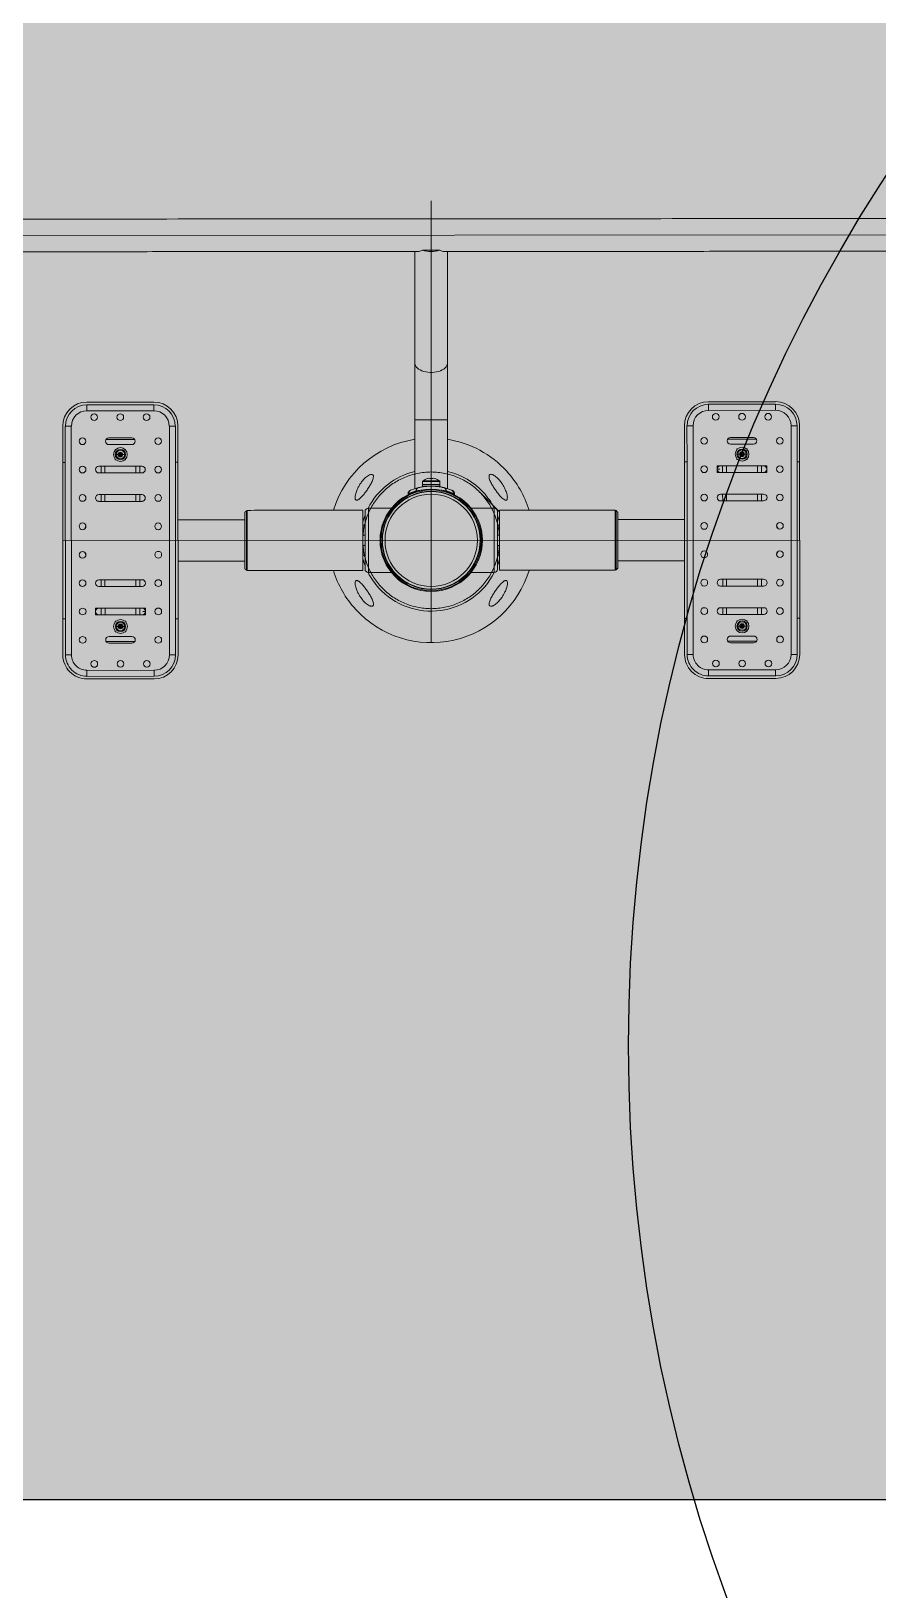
# Model space of a CAD drawing. Header units: millimetres. Extents: x 7964926 to 16080295, y -6277184 to -2986664.
# Drawn here: x 8013023 to 8013954, y -3081809 to -3080094 of the extents above; entities that cross this region are included whole.
import ezdxf

# ---------------------------------------------------------------- set-up
doc = ezdxf.new("R2010")
doc.units = ezdxf.units.MM
doc.header["$LTSCALE"] = 2000
doc.header["$MEASUREMENT"] = 0
doc.linetypes.add('160531_SATTVA BANDAPURA_base PLAN$0$160531_SATTVA BANDAPURA_base PLAN$0$CENTERX2', pattern=[20.32, 12.7, -2.54, 2.54, -2.54])
doc.linetypes.add('160531_SATTVA BANDAPURA_base PLAN$0$160531_SATTVA BANDAPURA_base PLAN$0$PHANTOM', pattern=[63.5, 31.75, -6.35, 6.35, -6.35, 6.35, -6.35])
for name, color, linetype, lineweight in [('L - paving', 9, 'Continuous', 5), ('L-HATCH', 8, 'Continuous', 5), ('L-kerb', 24, 'Continuous', 13)]:
    doc.layers.add(name, color=color, linetype=linetype, lineweight=lineweight)
doc.layers.add('L - proposed trees', color=74, linetype='Continuous')

# ---------------------------------------------------------------- blocks, each defined once
blk = doc.blocks.new('tree14 pp')
at = {"layer": 'L - proposed trees', "ltscale": 2000}
blk.add_circle((-1172.8, 1330.7), 1275.3, dxfattribs=at)
blk = doc.blocks.new('gym')
at = {"linetype": '160531_SATTVA BANDAPURA_base PLAN$0$160531_SATTVA BANDAPURA_base PLAN$0$PHANTOM', "lineweight": 0}
for p, q in [((917.3, 195.6), (917.2, 374.2)), ((70.7, 335.8), (1763.7, 336.9)), ((1725.9, 336.9), (108.5, 335.8)), ((917.3, 195.6), (917.4, 133.2)), ((917.5, -111.9), (917.4, 133.2)), ((512.2, 0.3), (1322.7, 0.9))]:
    blk.add_line(p, q, dxfattribs=at)
at = {"linetype": 'Continuous', "lineweight": 15}
for p, q in [((907.8, 319.9), (914.1, 319.9)), ((920.4, 319.9), (926.7, 319.9)), ((899.3, 195.6), (899.4, 133.2)), ((935.3, 133.2), (935.3, 195.6)), ((612.3, 152.7), (538.5, 152.6)), ((612.3, 149.8), (538.5, 149.8)), ((538.5, 149.8), (538.6, 143.2)), ((538.6, 143.2), (612.3, 143.2)), ((612.3, 149.8), (612.3, 143.2)), ((1296.1, 153.1), (1222.4, 153.1)), ((1296.1, 150.3), (1222.4, 150.3)), ((1222.4, 143.6), (1222.4, 150.3)), ((1222.4, 143.6), (1296.2, 143.7)), ((1296.2, 143.7), (1296.1, 150.3)), ((512.1, 126.1), (512.1, 86.4)), ((514.9, 126.1), (514.9, 86.4)), ((521.5, 126.1), (514.9, 126.1)), ((521.7, -125.4), (521.5, 126.1)), ((629.4, 126.2), (629.5, -125.4)), ((636, 126.2), (629.4, 126.2)), ((636, 86.5), (636, 126.2)), ((638.8, 86.5), (638.8, 126.2)), ((899.4, 133.2), (935.3, 133.2)), ((1195.9, 126.6), (1195.9, 86.9)), ((1198.7, 126.6), (1198.8, 86.9)), ((1198.7, 126.6), (1205.4, 126.6)), ((1205.5, -125), (1205.4, 126.6)), ((1313.2, 126.7), (1313.4, -124.9)), ((1313.2, 126.7), (1319.8, 126.7)), ((1319.8, 86.9), (1319.8, 126.7)), ((1322.7, 86.9), (1322.6, 126.7)), ((559.7, 111.5), (591.3, 111.5)), ((562.8, 113.3), (588.1, 113.3)), ((588.1, 105.9), (562.8, 105.9)), ((1275.1, 112), (1243.5, 112)), ((1271.9, 113.8), (1246.7, 113.8)), ((1246.7, 106.4), (1271.9, 106.4)), ((514.9, 86.4), (512.1, 86.4)), ((512.1, 86.4), (512.2, -85.7)), ((515.1, -85.7), (514.9, 86.4)), ((569.8, 100.6), (570.5, 100.6)), ((569.8, 100), (569.8, 100.6)), ((569.8, 89.3), (569.8, 90)), ((570.5, 89.3), (569.8, 89.3)), ((573.6, 96.1), (575.5, 97.1)), ((573.6, 93.9), (573.6, 96.1)), ((575.5, 95), (573.6, 96.1)), ((575.5, 95), (573.6, 93.9)), ((575.5, 92.8), (573.6, 93.9)), ((575.5, 97.1), (577.4, 96.1)), ((575.5, 95), (575.5, 97.1)), ((575.5, 95), (577.4, 96.1)), ((575.5, 95), (577.4, 93.9)), ((575.5, 95), (575.5, 92.8)), ((577.4, 93.9), (575.5, 92.8)), ((577.4, 96.1), (577.4, 93.9)), ((580.5, 100.6), (581.1, 100.6)), ((581.1, 89.3), (580.5, 89.3)), ((581.1, 100.6), (581.1, 100)), ((581.1, 90), (581.1, 89.3)), ((638.8, 86.5), (636, 86.5)), ((636, 86.5), (636.1, -85.6)), ((638.8, 86.5), (639, -85.6)), ((1198.8, 86.9), (1195.9, 86.9)), ((1196, -85.3), (1195.9, 86.9)), ((1198.9, -85.3), (1198.8, 86.9)), ((1254.3, 101.1), (1253.6, 101.1)), ((1253.6, 101.1), (1253.6, 100.4)), ((1253.6, 90.4), (1253.6, 89.7)), ((1253.6, 89.7), (1254.3, 89.7)), ((1257.4, 96.5), (1259.3, 97.6)), ((1257.4, 94.3), (1257.4, 96.5)), ((1259.3, 95.4), (1257.4, 96.5)), ((1259.3, 95.4), (1257.4, 94.3)), ((1259.3, 93.2), (1257.4, 94.3)), ((1259.3, 97.6), (1261.2, 96.5)), ((1259.3, 95.4), (1259.3, 97.6)), ((1259.3, 95.4), (1261.2, 96.5)), ((1259.3, 95.4), (1261.2, 94.3)), ((1259.3, 95.4), (1259.3, 93.2)), ((1261.2, 94.3), (1259.3, 93.2)), ((1261.2, 96.5), (1261.2, 94.3)), ((1265, 101.1), (1264.3, 101.1)), ((1264.3, 89.7), (1265, 89.7)), ((1265, 100.4), (1265, 101.1)), ((1265, 89.7), (1265, 90.4)), ((1322.7, 86.9), (1319.8, 86.9)), ((1319.8, 86.9), (1320, -85.2)), ((1322.8, -85.2), (1322.7, 86.9)), ((551.7, 82.1), (599.2, 82.1)), ((599.2, 74.7), (551.7, 74.7)), ((554.2, 82.1), (554.2, 74.7)), ((558.5, 82.1), (558.5, 74.7)), ((592.5, 82.1), (592.5, 74.7)), ((596.8, 82.1), (596.8, 74.7)), ((1283, 82.6), (1235.6, 82.5)), ((1235.6, 75.2), (1283.1, 75.2)), ((1238, 75.2), (1238, 82.5)), ((1242.3, 75.2), (1242.3, 82.5)), ((1276.3, 75.2), (1276.3, 82.6)), ((1280.6, 75.2), (1280.6, 82.6)), ((892.5, 52.2), (892.5, 51.4)), ((900.8, 54.9), (900.8, 54.4)), ((900.8, 54.4), (900.8, 54.4)), ((926.9, 65.4), (907.9, 65.4)), ((926.9, 62.1), (907.9, 62.1)), ((926.9, 62.1), (907.9, 62.1)), ((926.9, 60.2), (907.9, 60.2)), ((908.3, 66.1), (926.5, 66.2)), ((934, 54.9), (934, 54.4)), ((934, 54.4), (934, 54.4)), ((942.3, 52.2), (942.3, 51.5)), ((942.3, 51.5), (942.3, 51.1)), ((551.8, 50.9), (599.2, 50.9)), ((599.2, 43.5), (551.8, 43.5)), ((554.2, 50.9), (554.2, 43.5)), ((558.5, 50.9), (558.5, 43.5)), ((592.5, 50.9), (592.5, 43.5)), ((596.8, 50.9), (596.8, 43.5)), ((848.4, 36), (848.4, -34.9)), ((892.5, 51.4), (892.6, 51.1)), ((986.5, -34.8), (986.5, 36.1)), ((1283.1, 51.4), (1235.6, 51.3)), ((1235.6, 44), (1283.1, 44)), ((1238.1, 44), (1238, 51.3)), ((1242.3, 44), (1242.3, 51.3)), ((1276.4, 44), (1276.4, 51.4)), ((1280.6, 44), (1280.6, 51.4)), ((712.2, 23.2), (638.9, 23.1)), ((712.2, -30.3), (712.2, 31.2)), ((714.1, 33.1), (714.1, -32.2)), ((715, 33.6), (715.1, -32.6)), ((842.2, 33.7), (842.3, -32.5)), ((844.6, -31.1), (844.6, 32.2)), ((990.3, 32.3), (990.3, -31)), ((992.7, -32.4), (992.6, 33.8)), ((1119.9, -32.4), (1119.8, 33.8)), ((1120.8, -11.7), (1120.8, 33.4)), ((1122.7, 31.5), (1122.7, -11)), ((1196, 23.5), (1122.7, 23.4)), ((844.6, 6.2), (842.3, 6.2)), ((990.3, 6.3), (992.6, 6.3)), ((844.6, -5.1), (842.3, -5.1)), ((990.3, -5), (992.6, -5)), ((1120.8, -31.9), (1120.8, -11.7)), ((1122.7, -11), (1122.7, -30)), ((638.9, -22.3), (712.2, -22.2)), ((1122.7, -22), (1196, -21.9)), ((599.3, -42.7), (551.8, -42.8)), ((551.8, -50.1), (599.3, -50.1)), ((554.3, -42.8), (554.3, -50.1)), ((558.5, -42.8), (558.5, -50.1)), ((592.6, -42.7), (592.6, -50.1)), ((596.8, -42.7), (596.8, -50.1)), ((1235.7, -42.3), (1283.1, -42.3)), ((1283.1, -49.7), (1235.7, -49.7)), ((1238.1, -49.7), (1238.1, -42.3)), ((1242.4, -49.7), (1242.4, -42.3)), ((1276.4, -49.7), (1276.4, -42.3)), ((1280.7, -49.7), (1280.7, -42.3)), ((512.2, -85.7), (512.2, -125.5)), ((512.2, -85.7), (515.1, -85.7)), ((515.1, -85.7), (515.1, -125.5)), ((599.3, -73.9), (551.8, -74)), ((551.8, -81.4), (599.3, -81.3)), ((554.3, -74), (554.3, -81.4)), ((558.6, -74), (558.6, -81.3)), ((592.6, -73.9), (592.6, -81.3)), ((596.9, -73.9), (596.9, -81.3)), ((636.1, -125.4), (636.1, -85.6)), ((636.1, -85.6), (639, -85.6)), ((639, -125.4), (639, -85.6)), ((1196, -85.3), (1196.1, -125)), ((1196, -85.3), (1198.9, -85.3)), ((1198.9, -85.3), (1198.9, -125)), ((1235.7, -73.5), (1283.2, -73.5)), ((1283.2, -80.9), (1235.7, -80.9)), ((1238.1, -80.9), (1238.1, -73.5)), ((1242.4, -80.9), (1242.4, -73.5)), ((1276.4, -80.9), (1276.4, -73.5)), ((1280.7, -80.9), (1280.7, -73.5)), ((1320, -124.9), (1320, -85.2)), ((1320, -85.2), (1322.8, -85.2)), ((1322.8, -124.9), (1322.8, -85.2)), ((569.9, -88.5), (569.9, -89.2)), ((570.6, -88.5), (569.9, -88.5)), ((569.9, -99.2), (569.9, -99.9)), ((569.9, -99.9), (570.6, -99.9)), ((573.7, -93.1), (575.6, -92)), ((573.7, -95.3), (573.7, -93.1)), ((575.6, -94.2), (573.7, -93.1)), ((575.6, -94.2), (573.7, -95.3)), ((575.6, -96.4), (573.7, -95.3)), ((575.6, -92), (577.5, -93.1)), ((575.6, -94.2), (575.6, -92)), ((575.6, -94.2), (577.5, -93.1)), ((575.6, -94.2), (575.6, -96.4)), ((575.6, -94.2), (577.5, -95.3)), ((577.5, -95.3), (575.6, -96.4)), ((577.5, -93.1), (577.5, -95.3)), ((581.3, -88.5), (580.6, -88.5)), ((580.6, -99.9), (581.3, -99.9)), ((581.3, -89.2), (581.3, -88.5)), ((581.3, -99.9), (581.3, -99.2)), ((1253.7, -88.1), (1254.4, -88.1)), ((1253.7, -88.7), (1253.7, -88.1)), ((1253.8, -99.4), (1253.8, -98.8)), ((1254.4, -99.4), (1253.8, -99.4)), ((1257.5, -92.7), (1259.4, -91.6)), ((1257.5, -94.8), (1257.5, -92.7)), ((1259.4, -93.7), (1257.5, -92.7)), ((1259.4, -93.7), (1257.5, -94.8)), ((1259.4, -95.9), (1257.5, -94.8)), ((1259.4, -91.6), (1261.3, -92.7)), ((1259.4, -93.7), (1259.4, -91.6)), ((1259.4, -93.7), (1261.3, -92.7)), ((1259.4, -93.7), (1259.4, -95.9)), ((1259.4, -93.7), (1261.3, -94.8)), ((1261.3, -94.8), (1259.4, -95.9)), ((1261.3, -92.7), (1261.3, -94.8)), ((1264.4, -88.1), (1265.1, -88.1)), ((1265.1, -99.4), (1264.4, -99.4)), ((1265.1, -88.1), (1265.1, -88.7)), ((1265.1, -98.7), (1265.1, -99.4)), ((559.8, -110.8), (591.4, -110.7)), ((588.2, -105.2), (563, -105.2)), ((563, -112.6), (588.2, -112.5)), ((1275.2, -110.3), (1243.6, -110.3)), ((1246.8, -104.7), (1272.1, -104.7)), ((1272.1, -112.1), (1246.8, -112.1)), ((521.7, -125.4), (515.1, -125.5)), ((636.1, -125.4), (629.5, -125.4)), ((1198.9, -125), (1205.5, -125)), ((1313.4, -124.9), (1320, -124.9)), ((612.5, -142.4), (538.7, -142.5)), ((538.7, -142.5), (538.7, -149.1)), ((538.7, -149.1), (612.5, -149)), ((538.7, -151.9), (612.5, -151.9)), ((612.5, -142.4), (612.5, -149)), ((1296.3, -142), (1222.6, -142)), ((1222.6, -148.6), (1222.6, -142)), ((1222.6, -148.6), (1296.3, -148.6)), ((1222.6, -151.5), (1296.3, -151.4)), ((1296.3, -148.6), (1296.3, -142))]:
    blk.add_line(p, q, dxfattribs=at)
at = {"linetype": '160531_SATTVA BANDAPURA_base PLAN$0$160531_SATTVA BANDAPURA_base PLAN$0$CENTERX2'}
for p, q in [((569.8, 95), (581.1, 95)), ((1265, 95.4), (1253.6, 95.4)), ((1231.9, 78.8), (1234.9, 78.9)), ((970.6, 53.8), (992, 32.4)), ((603, -77.6), (600, -77.6)), ((569.9, -94.2), (581.3, -94.2)), ((1265.1, -93.7), (1253.7, -93.7))]:
    blk.add_line(p, q, dxfattribs=at)
at = {"linetype": 'Continuous'}
for p, q in [((1231.9, 82.5), (1286.7, 82.6)), ((1231.9, 75.2), (1231.9, 82.5)), ((1231.9, 75.2), (1286.7, 75.2)), ((1286.7, 75.2), (1286.7, 82.6)), ((603, -73.9), (548.2, -74)), ((548.2, -74), (548.2, -81.4)), ((603, -81.3), (548.2, -81.4)), ((603, -73.9), (603, -81.3))]:
    blk.add_line(p, q, dxfattribs=at)
at = {"linetype": 'Continuous', "lineweight": 15, "flags": 128}
for points in [[(899.3, 195.6), (899.5, 194.2), (900, 192.8), (900.8, 191.5), (902, 190.3), (903.4, 189.1), (905.1, 188.1), (907, 187.2), (909.1, 186.5), (911.3, 185.9), (913.7, 185.5), (916.1, 185.3), (918.6, 185.3), (921, 185.5), (923.3, 185.9), (925.6, 186.5), (927.7, 187.2), (929.6, 188.1), (931.3, 189.1), (932.7, 190.3), (933.8, 191.5), (934.6, 192.9), (935.1, 194.2), (935.3, 195.6), (935.3, 195.6)], [(842.2, 21), (843.2, 24.1), (844.6, 28.3)], [(537.6, 16.5), (536.2, 13.7), (535.9, 12.8)], [(1299, 13.3), (1298.7, 14.2), (1297.3, 17)], [(535.9, -12.1), (536.2, -12.9), (537.6, -15.8)], [(1297.3, -15.3), (1298.7, -12.4), (1299, -11.6)], [(992.7, -19.8), (991.7, -22.9), (990.3, -27)]]:
    blk.add_lwpolyline(points, dxfattribs=at)
at = {"linetype": 'Continuous', "lineweight": 15}
for centre, radius in [((546.6, 136.1), 3.69), ((575.4, 136.1), 3.69), ((604.3, 136.1), 3.69), ((1230.4, 136.5), 3.69), ((1259.3, 136.6), 3.69), ((1288.1, 136.6), 3.69), ((533.8, 109.6), 3.69), ((617.1, 109.7), 3.69), ((1217.7, 110.1), 3.69), ((1259.3, 95.4), 7.57), ((1300.9, 110.1), 3.69), ((575.5, 95), 7.57), ((575.5, 95), 5.67), ((575.5, 95), 2.6), ((1259.3, 95.4), 5.67), ((1259.3, 95.4), 2.6), ((533.9, 78.4), 3.69), ((617.1, 78.4), 3.69), ((1217.7, 78.8), 3.69), ((1300.9, 78.9), 3.69), ((917.4, 0.6), 56.3), ((917.4, 0.6), 55.4), ((917.4, 0.6), 53.7), ((533.9, 47.2), 3.69), ((617.1, 47.2), 3.69), ((1217.7, 47.6), 3.69), ((1300.9, 47.7), 3.69), ((533.9, 16), 3.69), ((617.1, 16), 3.69), ((1217.7, 16.4), 3.69), ((1301, 16.5), 3.69), ((533.9, -15.3), 3.69), ((617.2, -15.2), 3.69), ((1217.8, -14.8), 3.69), ((1301, -14.7), 3.69), ((533.9, -46.5), 3.69), ((617.2, -46.4), 3.69), ((1217.8, -46), 3.69), ((1301, -46), 3.69), ((534, -77.7), 3.69), ((617.2, -77.6), 3.69), ((1217.8, -77.2), 3.69), ((1301, -77.2), 3.69), ((575.6, -94.2), 7.57), ((575.6, -94.2), 5.67), ((575.6, -94.2), 2.6), ((1259.4, -93.7), 7.57), ((1259.4, -93.7), 5.67), ((1259.4, -93.7), 2.6), ((534, -108.9), 3.69), ((617.2, -108.8), 3.69), ((1217.8, -108.4), 3.69), ((1301.1, -108.4), 3.69), ((546.8, -135.4), 3.69), ((575.6, -135.3), 3.69), ((604.5, -135.3), 3.69), ((1230.6, -134.9), 3.69), ((1259.5, -134.9), 3.69), ((1288.3, -134.9), 3.69)]:
    blk.add_circle(centre, radius, dxfattribs=at)
at = {"linetype": 'Continuous'}
for centre, radius in [((575.5, 95), 4.73), ((1259.3, 95.4), 4.73), ((917.4, 0.6), 54.1), ((917.4, 0.6), 53.9), ((917.4, 0.6), 50.8), ((575.6, -94.2), 4.73), ((1259.4, -93.7), 4.73)]:
    blk.add_circle(centre, radius, dxfattribs=at)
at = {"linetype": '160531_SATTVA BANDAPURA_base PLAN$0$160531_SATTVA BANDAPURA_base PLAN$0$CENTERX2'}
blk.add_circle((917.4, 0.6), 75.2, dxfattribs=at)
at = {"linetype": 'Continuous', "lineweight": 15}
for centre, radius, start, end in [((917.2, 347.8), 29.5, 251.3403, 288.7359), ((917.2, 346.7), 27, 263.2875, 276.7887), ((538.6, 126.2), 26.5, 90.0381, 180.0381), ((538.6, 126.2), 23.6, 90.0381, 180.0381), ((538.6, 126.2), 17, 90.0381, 180.0381), ((612.3, 126.2), 26.5, 0.0381, 90.0381), ((612.3, 126.2), 23.6, 0.0381, 90.0381), ((612.3, 126.2), 17, 0.0381, 90.0381), ((1222.4, 126.6), 26.5, 90.0381, 180.0381), ((1222.4, 126.6), 23.6, 90.0381, 180.0381), ((1222.4, 126.6), 17, 90.0381, 180.0381), ((1296.2, 126.7), 26.5, 0.0381, 90.0381), ((1296.2, 126.7), 23.6, 0.0381, 90.0381), ((1296.2, 126.7), 17, 0.0381, 90.0381), ((562.8, 109.6), 3.69, 90.0381, 270.0381), ((588.1, 109.6), 3.69, 270.0381, 90.0381), ((917.4, 0.6), 112.6, 99.2255, 162.9335), ((917.4, 0.6), 112.6, 42.456, 80.8507), ((1246.7, 110.1), 3.69, 90.0381, 270.0381), ((1271.9, 110.1), 3.69, 270.0381, 90.0381), ((551.7, 78.4), 3.69, 90.0381, 270.0381), ((599.2, 78.4), 3.69, 270.0381, 90.0381), ((917.4, 0.6), 77.9, 103.372, 152.9744), ((917.4, 54), 15.1, 103.8585, 126.908), ((914.7, 65.1), 3.75, 76.091, 103.9852), ((917.4, 54), 14.8, 83.0259, 97.0503), ((920.1, 65.1), 3.75, 76.091, 103.9852), ((917.4, 54), 15.1, 53.1682, 76.2177), ((917.4, 0.6), 77.9, 42.456, 76.7042), ((917.4, 0.6), 112.6, 17.1427, 42.456), ((1235.6, 78.9), 3.69, 90.0381, 270.0381), ((1283, 78.9), 3.69, 270.0381, 90.0381), ((896.2, 52.3), 3.67, 112.8303, 181.7889), ((913.8, 0.6), 55.8, 103.4061, 112.3616), ((915.6, 0.6), 55.8, 105.3595, 114.423), ((917.4, 0.6), 59.6, 103.4061, 112.3616), ((904.5, 55), 3.7, 103.9708, 181.3565), ((908.9, 65.4), 0.946, 126.908, 180.0381), ((925.9, 65.4), 0.946, 0.0381, 53.1682), ((930.3, 55), 3.7, 358.7197, 76.1054), ((917.4, 0.6), 59.6, 67.7147, 76.6702), ((921.1, 0.6), 55.8, 67.7147, 76.6702), ((919.3, 0.6), 55.8, 65.6532, 74.7167), ((938.6, 52.4), 3.67, 358.2873, 67.2459), ((917.4, 0.6), 77.9, 27.1018, 42.456), ((551.8, 47.2), 3.69, 90.0381, 270.0381), ((599.2, 47.2), 3.69, 270.0381, 90.0381), ((848.4, 32.2), 3.78, 90.0381, 180.0381), ((986.5, 32.3), 3.78, 0.0381, 90.0381), ((1235.6, 47.6), 3.69, 90.0381, 270.0381), ((1283.1, 47.7), 3.69, 270.0381, 90.0381), ((917.4, 0.6), 77.9, 15.2448, 20.868), ((917.4, 0.6), 112.6, 197.1427, 222.456), ((917.4, 0.6), 112.6, 222.456, 342.9335), ((917.4, 0.6), 77.9, 195.2448, 200.868), ((848.4, -31.1), 3.78, 180.0381, 270.0381), ((986.5, -31), 3.78, 270.0381, 0.0381), ((551.8, -46.5), 3.69, 90.0381, 270.0381), ((599.3, -46.4), 3.69, 270.0381, 90.0381), ((917.4, 0.6), 77.9, 207.1018, 222.456), ((917.4, 0.6), 77.9, 222.456, 332.9744), ((1235.7, -46), 3.69, 90.0381, 270.0381), ((1283.1, -46), 3.69, 270.0381, 90.0381), ((551.8, -77.7), 3.69, 90.0381, 270.0381), ((599.3, -77.6), 3.69, 270.0381, 90.0381), ((1235.7, -77.2), 3.69, 90.0381, 270.0381), ((1283.2, -77.2), 3.69, 270.0381, 90.0381), ((563, -108.9), 3.69, 90.0381, 270.0381), ((588.2, -108.9), 3.69, 270.0381, 90.0381), ((1246.8, -108.4), 3.69, 90.0381, 270.0381), ((1272.1, -108.4), 3.69, 270.0381, 90.0381), ((538.7, -125.4), 26.5, 180.0381, 270.0381), ((538.7, -125.4), 23.6, 180.0381, 270.0381), ((538.7, -125.4), 17, 180.0381, 270.0381), ((612.5, -125.4), 26.5, 270.0381, 0.0381), ((612.5, -125.4), 23.6, 270.0381, 0.0381), ((612.5, -125.4), 17, 270.0381, 0.0381), ((1222.6, -125), 26.5, 180.0381, 270.0381), ((1222.6, -125), 23.6, 180.0381, 270.0381), ((1222.6, -125), 17, 180.0381, 270.0381), ((1296.3, -124.9), 26.5, 270.0381, 0.0381), ((1296.3, -124.9), 23.6, 270.0381, 0.0381), ((1296.3, -124.9), 17, 270.0381, 0.0381)]:
    blk.add_arc(centre, radius, start, end, dxfattribs=at)
for major_axis, start_param, end_param in [((-17.1, -17.2), 0.305433, 0.711102), ((17.2, -17.1), 5.572083, 5.977753)]:
    blk.add_ellipse((917.2, 336.4), major_axis=major_axis, ratio=0.315299, start_param=start_param, end_param=end_param, dxfattribs=at)
for points in [[(1725.9, 354.9), (108.5, 353.8)], [(108.6, 317.9), (902.5, 318.4)], [(899.3, 318.4), (899.3, 195.6)], [(932, 318.4), (1725.9, 318.9)], [(935.3, 195.6), (935.2, 318.4)], [(899.4, 133.2), (899.4, 57.4)], [(935.4, 57.4), (935.3, 133.2)], [(891.9, 52), (891.9, 51.2)], [(907.9, 65.4), (907.9, 62.1)], [(907.9, 62.1), (907.9, 60.2)], [(912.7, 60.2), (912.7, 60)], [(922.1, 60), (922.1, 60.2)], [(926.9, 62.1), (926.9, 65.4)], [(926.9, 60.2), (926.9, 62.1)], [(942.9, 51.2), (942.9, 52)], [(873.7, 36), (848.4, 36)], [(986.5, 36.1), (961.1, 36.1)], [(714.1, 33.1), (712.2, 31.2)], [(715, 33.1), (714.1, 33.1)], [(842.2, 33.7), (715, 33.6)], [(992.6, 17.2), (990.3, 17.2)], [(1119.8, 33.8), (992.6, 33.8)], [(1120.8, 33.4), (1119.8, 33.4)], [(1122.7, 31.5), (1120.8, 33.4)], [(844.6, 17.1), (842.2, 17.1)], [(842.3, -16), (844.6, -16)], [(990.3, -15.9), (992.7, -15.9)], [(712.2, -30.3), (714.1, -32.2)], [(714.1, -32.2), (715.1, -32.2)], [(715.1, -32.6), (842.3, -32.5)], [(992.7, -32.4), (1119.9, -32.4)], [(1119.9, -31.9), (1120.8, -31.9)], [(1120.8, -31.9), (1122.7, -30)], [(848.4, -34.9), (873.8, -34.9)], [(961.2, -34.8), (986.5, -34.8)]]:
    blk.add_open_spline(points, degree=1, dxfattribs=at)
for points, knots in [([(853, 72.8), (852.6, 73), (851.9, 73.3), (850.6, 73), (849.1, 72.4), (847.3, 71.4), (844.9, 69.4), (842.2, 66.7), (839.7, 63.3), (837.6, 59.9), (836.1, 56.9), (835.1, 54.3), (834.3, 51.8), (833.7, 49.2), (833.6, 46.8), (834, 45.3), (834.8, 44.7), (835.7, 44.6), (836.7, 45), (837.8, 45.7), (839.2, 46.8), (841.2, 48.8), (843.5, 51.5), (846.2, 55), (848.8, 58.9), (850.9, 62.4), (852.3, 65.3), (853.2, 67.6), (853.8, 69.7), (853.9, 71.4), (853.6, 72.4), (853.2, 72.7), (853, 72.8)], [0, 0, 0, 0, 0.026944, 0.04749, 0.068085, 0.10572, 0.143433, 0.199258, 0.255095, 0.298993, 0.34283, 0.369477, 0.39609, 0.434807, 0.46324, 0.491888, 0.516166, 0.540527, 0.560447, 0.580403, 0.612203, 0.644068, 0.696646, 0.749305, 0.804839, 0.860291, 0.88923, 0.918094, 0.943582, 0.969333, 0.987453, 1, 1, 1, 1]), ([(981.8, 72.9), (982.2, 73.1), (982.9, 73.3), (984.2, 73.1), (985.7, 72.5), (987.5, 71.5), (989.9, 69.5), (992.6, 66.8), (995.1, 63.4), (997.2, 60), (998.7, 57), (999.7, 54.4), (1000.6, 51.9), (1001.1, 49.3), (1001.2, 46.9), (1000.9, 45.4), (1000.1, 44.8), (999.1, 44.7), (998.2, 45.1), (997, 45.8), (995.6, 46.9), (993.6, 48.9), (991.3, 51.6), (988.6, 55.1), (986, 59), (984, 62.5), (982.5, 65.4), (981.6, 67.6), (981, 69.7), (980.9, 71.4), (981.2, 72.5), (981.6, 72.8), (981.8, 72.9)], [0, 0, 0, 0, 0.026944, 0.04749, 0.068085, 0.10572, 0.143433, 0.199258, 0.255095, 0.298993, 0.34283, 0.369477, 0.39609, 0.434807, 0.46324, 0.491888, 0.516166, 0.540527, 0.560447, 0.580403, 0.612203, 0.644068, 0.696646, 0.749305, 0.804839, 0.860291, 0.88923, 0.918094, 0.943582, 0.969333, 0.987453, 1, 1, 1, 1]), ([(894.2, 55.5), (894.2, 55.5), (894.2, 55.5), (894.2, 55.5), (894.1, 55.4), (894.1, 55.4), (893.9, 55.3), (893.6, 55.2), (893.1, 54.8), (892.5, 54.2), (892.1, 53.3), (891.9, 52.6), (891.9, 52.2), (891.9, 52)], [0, 0, 0, 0, 0.117623, 0.179725, 0.202357, 0.21734, 0.235459, 0.288205, 0.408782, 0.59106, 0.752983, 0.91243, 1, 1, 1, 1]), ([(892.5, 52.2), (892.3, 52.1), (891.9, 52), (891.9, 52), (892, 52)], [0, 0, 0, 0, 0.677718, 1, 1, 1, 1]), ([(894.2, 55.5), (894.2, 55.5), (894.2, 55.5), (894.5, 55.6), (894.8, 55.7)], [0, 0, 0, 0, 0.054507, 1, 1, 1, 1]), ([(907.8, 55.9), (907.5, 55.9), (906.4, 55.8), (904.8, 55.5), (903, 55.3), (901.6, 55), (901.1, 54.9), (900.8, 54.9)], [0, 0, 0, 0, 0.078353, 0.305568, 0.532783, 0.766399, 1, 1, 1, 1]), ([(900.8, 54.4), (901, 54.5), (901.3, 54.5), (901.8, 54.7), (901.9, 54.7)], [0, 0, 0, 0, 0.842819, 1, 1, 1, 1]), ([(903.6, 58.6), (903.9, 58.6), (904.3, 58.7), (905.5, 59), (906.9, 59.3), (908.7, 59.6), (910.6, 59.8), (912.7, 60), (915, 60.2), (917.4, 60.2), (919.7, 60.2), (922, 60), (924.2, 59.8), (926.2, 59.6), (928, 59.3), (929.4, 59), (930.5, 58.7), (931, 58.6), (931.2, 58.6)], [0, 0, 0, 0, 0.062432, 0.124895, 0.18694, 0.249003, 0.310845, 0.372694, 0.435344, 0.497994, 0.562187, 0.62638, 0.690463, 0.754539, 0.816496, 0.878435, 0.939231, 1, 1, 1, 1]), ([(934, 54.9), (933.7, 55), (933.2, 55.1), (931.9, 55.3), (930.3, 55.5), (929, 55.7), (928.5, 55.7)], [0, 0, 0, 0, 0.2655251, 0.5310671, 0.7960469, 1, 1, 1, 1]), ([(940, 55.7), (940.3, 55.7), (940.7, 55.5), (940.6, 55.5), (940.6, 55.5)], [0, 0, 0, 0, 0.486017, 1, 1, 1, 1]), ([(942.9, 52), (942.9, 52.3), (942.9, 52.7), (942.7, 53.4), (942.4, 54.1), (942, 54.6), (941.6, 54.9), (941.2, 55.2), (941, 55.3), (940.8, 55.4), (940.7, 55.5), (940.7, 55.5), (940.7, 55.5), (940.6, 55.5), (940.6, 55.5), (940.6, 55.5), (940.6, 55.5)], [0, 0, 0, 0, 0.113234, 0.25677, 0.385084, 0.498302, 0.595369, 0.674343, 0.73249, 0.760515, 0.775205, 0.787244, 0.804558, 0.839172, 0.94659, 1, 1, 1, 1]), ([(942.9, 52), (942.9, 52), (942.9, 52), (942.5, 52.2), (942.3, 52.2)], [0, 0, 0, 0, 0.37906, 1, 1, 1, 1]), ([(942.3, 51.5), (942.6, 51.3), (942.9, 51.2), (942.9, 51.2), (942.9, 51.2)], [0, 0, 0, 0, 0.667269, 1, 1, 1, 1]), ([(892, 51.2), (891.9, 51.2), (891.9, 51.1), (892.3, 51.3), (892.5, 51.4)], [0, 0, 0, 0, 0.356116, 1, 1, 1, 1]), ([(891.9, 51.2), (891.9, 51.1), (891.9, 50.9), (891.9, 50.7), (892, 50.6)], [0, 0, 0, 0, 0.646331, 1, 1, 1, 1]), ([(942.9, 50.7), (942.9, 50.9), (943, 51), (942.9, 51.2), (942.9, 51.2)], [0, 0, 0, 0, 0.831118, 1, 1, 1, 1]), ([(853.1, -71.7), (852.7, -71.8), (852, -72.1), (850.7, -71.9), (849.2, -71.3), (847.4, -70.2), (844.9, -68.3), (842.3, -65.6), (839.8, -62.2), (837.7, -58.8), (836.2, -55.8), (835.2, -53.2), (834.3, -50.7), (833.8, -48.1), (833.6, -45.7), (834, -44.2), (834.8, -43.5), (835.8, -43.5), (836.7, -43.9), (837.9, -44.6), (839.3, -45.7), (841.3, -47.7), (843.6, -50.4), (846.3, -53.9), (848.9, -57.8), (850.9, -61.3), (852.4, -64.2), (853.3, -66.4), (853.9, -68.5), (854, -70.2), (853.6, -71.2), (853.3, -71.6), (853.1, -71.7)], [0, 0, 0, 0, 0.026944, 0.04749, 0.068085, 0.10572, 0.143433, 0.199258, 0.255095, 0.298993, 0.34283, 0.369477, 0.39609, 0.434807, 0.46324, 0.491888, 0.516166, 0.540527, 0.560447, 0.580403, 0.612203, 0.644068, 0.696646, 0.749305, 0.804839, 0.860291, 0.88923, 0.918094, 0.943582, 0.969333, 0.987453, 1, 1, 1, 1]), ([(981.9, -71.6), (982.3, -71.8), (983, -72), (984.3, -71.8), (985.8, -71.2), (987.6, -70.1), (990, -68.2), (992.7, -65.5), (995.2, -62.1), (997.3, -58.7), (998.8, -55.7), (999.8, -53.1), (1000.6, -50.6), (1001.2, -48), (1001.3, -45.6), (1000.9, -44.1), (1000.1, -43.4), (999.2, -43.4), (998.2, -43.8), (997.1, -44.5), (995.7, -45.6), (993.7, -47.6), (991.4, -50.3), (988.7, -53.8), (986.1, -57.7), (984, -61.2), (982.6, -64.1), (981.7, -66.3), (981.1, -68.4), (981, -70.1), (981.3, -71.2), (981.7, -71.5), (981.9, -71.6)], [0, 0, 0, 0, 0.026944, 0.04749, 0.068085, 0.10572, 0.143433, 0.199258, 0.255095, 0.298993, 0.34283, 0.369477, 0.39609, 0.434807, 0.46324, 0.491888, 0.516166, 0.540527, 0.560447, 0.580403, 0.612203, 0.644068, 0.696646, 0.749305, 0.804839, 0.860291, 0.88923, 0.918094, 0.943582, 0.969333, 0.987453, 1, 1, 1, 1])]:
    blk.add_open_spline(points, degree=3, knots=knots, dxfattribs=at)

msp = doc.modelspace()

# ---------------------------------------------------------------- hatches: boundary and pattern name
at = {"layer": 'L - paving'}
h = msp.add_hatch(dxfattribs=at)
h.set_pattern_fill('ANSI36', color=37, scale=1000)
h.paths.add_polyline_path([(7997249.1, -3079450.8), (7997249.1, -3078947.3), (7999248.2, -3078947.3), (7999248.2, -3079450.8)], flags=16)
h.paths.add_polyline_path([(8000120.7, -3079437.9), (8000120.7, -3078934.4), (8002119.9, -3078934.4), (8002119.9, -3079437.9)], flags=16)
h.paths.add_polyline_path([(8015249, -3079419.1), (8015249, -3078915.5), (8017248.1, -3078915.5), (8017248.1, -3079419.1)], flags=16)
h.paths.add_polyline_path([(8018120.7, -3079406.2), (8018120.7, -3078902.7), (8020119.8, -3078902.7), (8020119.8, -3079406.2)], flags=16)
h.paths.add_polyline_path([(7999236.3, -3080456.1), (7999236.3, -3081256.1), (7998436.3, -3081256.1), (7998436.3, -3080456.1)], flags=16)
h.paths.add_polyline_path([(8022495, -3080470.6), (8022495, -3079512), (8023637.1, -3079512), (8023636.1, -3080473.4)])
h.paths.add_polyline_path([(7993153.4, -3080728.5), (7993153.4, -3080434.6), (7993447.2, -3080434.6), (7993447.2, -3080728.5)], flags=16)
h.paths.add_polyline_path([(8007659.2, -3081506.4), (8007659.2, -3081212.6), (8007953.1, -3081212.6), (8007953.1, -3081506.4)], flags=16)
h.paths.add_polyline_path([(8022154.2, -3081211.8), (8022448, -3081211.8), (8022448, -3081505.7), (8022154.2, -3081505.7)], flags=16)
h.paths.add_polyline_path([(8017889.5, -3079143.2), (8017889.5, -3079543.2), (8017489.5, -3079543.2), (8017489.5, -3079143.2)], flags=16)
h.paths.add_polyline_path([(8020361.1, -3079138.1), (8020761.1, -3079138.1), (8020761.1, -3079538.1), (8020361.1, -3079538.1)], flags=16)
h.paths.add_polyline_path([(7999889.6, -3079174.9), (7999889.6, -3079574.9), (7999489.6, -3079574.9), (7999489.6, -3079174.9)], flags=16)
h.paths.add_polyline_path([(7997011.9, -3079180), (7997011.9, -3079580), (7996611.9, -3079580), (7996611.9, -3079180)], flags=16)
edge = h.paths.add_edge_path()
edge.add_arc((7997107.2, -3072810), 8900, 253.96873, 267.61138)
edge.add_line((7996736.2, -3081702.2), (7996736.2, -3080510))
edge.add_line((7996736.2, -3080510), (7998136.2, -3080510))
edge.add_line((7998136.2, -3080510), (7998136.2, -3081710))
edge.add_line((7998136.2, -3081710), (8001236.2, -3081710))
edge.add_line((8001236.2, -3081710), (8001236.2, -3080510))
edge.add_line((8001236.2, -3080510), (8002636.2, -3080510))
edge.add_line((8002636.2, -3080510), (8002636.2, -3081710))
edge.add_line((8002636.2, -3081710), (8005736.2, -3081710))
edge.add_line((8005736.2, -3081710), (8005736.2, -3080510))
edge.add_line((8005736.2, -3080510), (8007136.2, -3080510))
edge.add_line((8007136.2, -3080510), (8007136.2, -3081711.2))
edge.add_line((8007136.2, -3081711.2), (8010236.2, -3081711.2))
edge.add_line((8010236.2, -3081711.2), (8010236.2, -3080510))
edge.add_line((8010236.2, -3080510), (8011636.2, -3080510))
edge.add_line((8011636.2, -3080510), (8011636.2, -3081710))
edge.add_line((8011636.2, -3081710), (8011636.7, -3081710))
edge.add_line((8011636.7, -3081710), (8011636.7, -3080910))
edge.add_line((8011636.7, -3080910), (8012436.7, -3080910))
edge.add_line((8012436.7, -3080910), (8012436.7, -3081710))
edge.add_line((8012436.7, -3081710), (8014736.2, -3081710))
edge.add_line((8014736.2, -3081710), (8014736.2, -3080510))
edge.add_line((8014736.2, -3080510), (8016136.2, -3080510))
edge.add_line((8016136.2, -3080510), (8016136.2, -3081710))
edge.add_line((8016136.2, -3081710), (8019236.2, -3081710))
edge.add_line((8019236.2, -3081710), (8019236.2, -3080510))
edge.add_line((8019236.2, -3080510), (8020636.2, -3080510))
edge.add_line((8020636.2, -3080510), (8020636.2, -3081710))
edge.add_line((8020636.2, -3081710), (8023636.1, -3081710))
edge.add_line((8023636.1, -3081710), (8023636.1, -3078632.7))
edge.add_line((8023636.1, -3078632.7), (8021648.4, -3078636.2))
edge.add_line((8021648.4, -3078636.2), (8021648.4, -3079296.5))
edge.add_line((8021648.4, -3079296.5), (8020848.4, -3079296.5))
edge.add_line((8020848.4, -3079296.5), (8020848.4, -3078637.6))
edge.add_line((8020848.4, -3078637.6), (8014852.1, -3078648.2))
edge.add_line((8014852.1, -3078648.2), (8014852.1, -3079148.2))
edge.add_line((8014852.1, -3079148.2), (8015011.8, -3079148.2))
edge.add_line((8015011.8, -3079148.2), (8015011.8, -3079548.2))
edge.add_line((8015011.8, -3079548.2), (8014852.1, -3079548.2))
edge.add_line((8014852.1, -3079548.2), (8014852.1, -3079869.4))
edge.add_line((8014852.1, -3079869.4), (8002535.8, -3079869.4))
edge.add_line((8002535.8, -3079869.4), (8002535.8, -3078669.9))
edge.add_line((8002535.8, -3078669.9), (7992415.8, -3078687.7))
edge.add_line((7992415.8, -3078687.7), (7992419.9, -3081014.4))
edge.add_arc((7992136.3, -3090110), 9100, 73.96873, 88.2141, ccw=False)

# ---------------------------------------------------------------- linework, layer by layer
at = {"layer": 'L-kerb', "lineweight": 25}
msp.add_lwpolyline([(8011636.2, -3080510), (8011636.2, -3081710), (8014736.2, -3081710), (8014736.2, -3080510)], dxfattribs=at)

# ---------------------------------------------------------------- block references
at = {"layer": 'L - proposed trees', "color": 1, "xscale": 1.377, "yscale": 1.377, "zscale": 1.377}
msp.add_blockref('tree14 pp', (8017051.2, -3083042.4), dxfattribs=at)
at = {"layer": 'L-HATCH', "color": 2}
msp.add_blockref('gym', (8012545.7, -3080655.1), dxfattribs=at)

doc.saveas('drawing.dxf')
